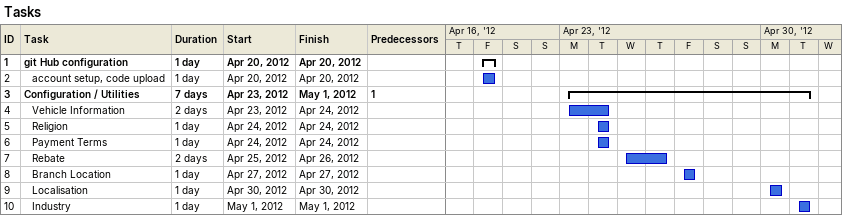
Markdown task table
Tasks

| ID | Level | Task | Duration | Start | Finish | Predecessors |
|---|---|---|---|---|---|---|
| 1 | 1 | **git Hub configuration** | 1d | 2012-04-20 | 2012-04-20 |  |
| 2 | 2 | account setup, code upload | 1d | 2012-04-20 | 2012-04-20 |  |
| 3 | 1 | **Configuration / Utilities** | 7d | 2012-04-23 | 2012-05-01 | 1 |
| 4 | 2 | Vehicle Information | 2d | 2012-04-23 | 2012-04-24 |  |
| 5 | 2 | Religion | 1d | 2012-04-24 | 2012-04-24 |  |
| 6 | 2 | Payment Terms | 1d | 2012-04-24 | 2012-04-24 |  |
| 7 | 2 | Rebate | 2d | 2012-04-25 | 2012-04-26 |  |
| 8 | 2 | Branch Location | 1d | 2012-04-27 | 2012-04-27 |  |
| 9 | 2 | Localisation | 1d | 2012-04-30 | 2012-04-30 |  |
| 10 | 2 | Industry | 1d | 2012-05-01 | 2012-05-01 |  |
